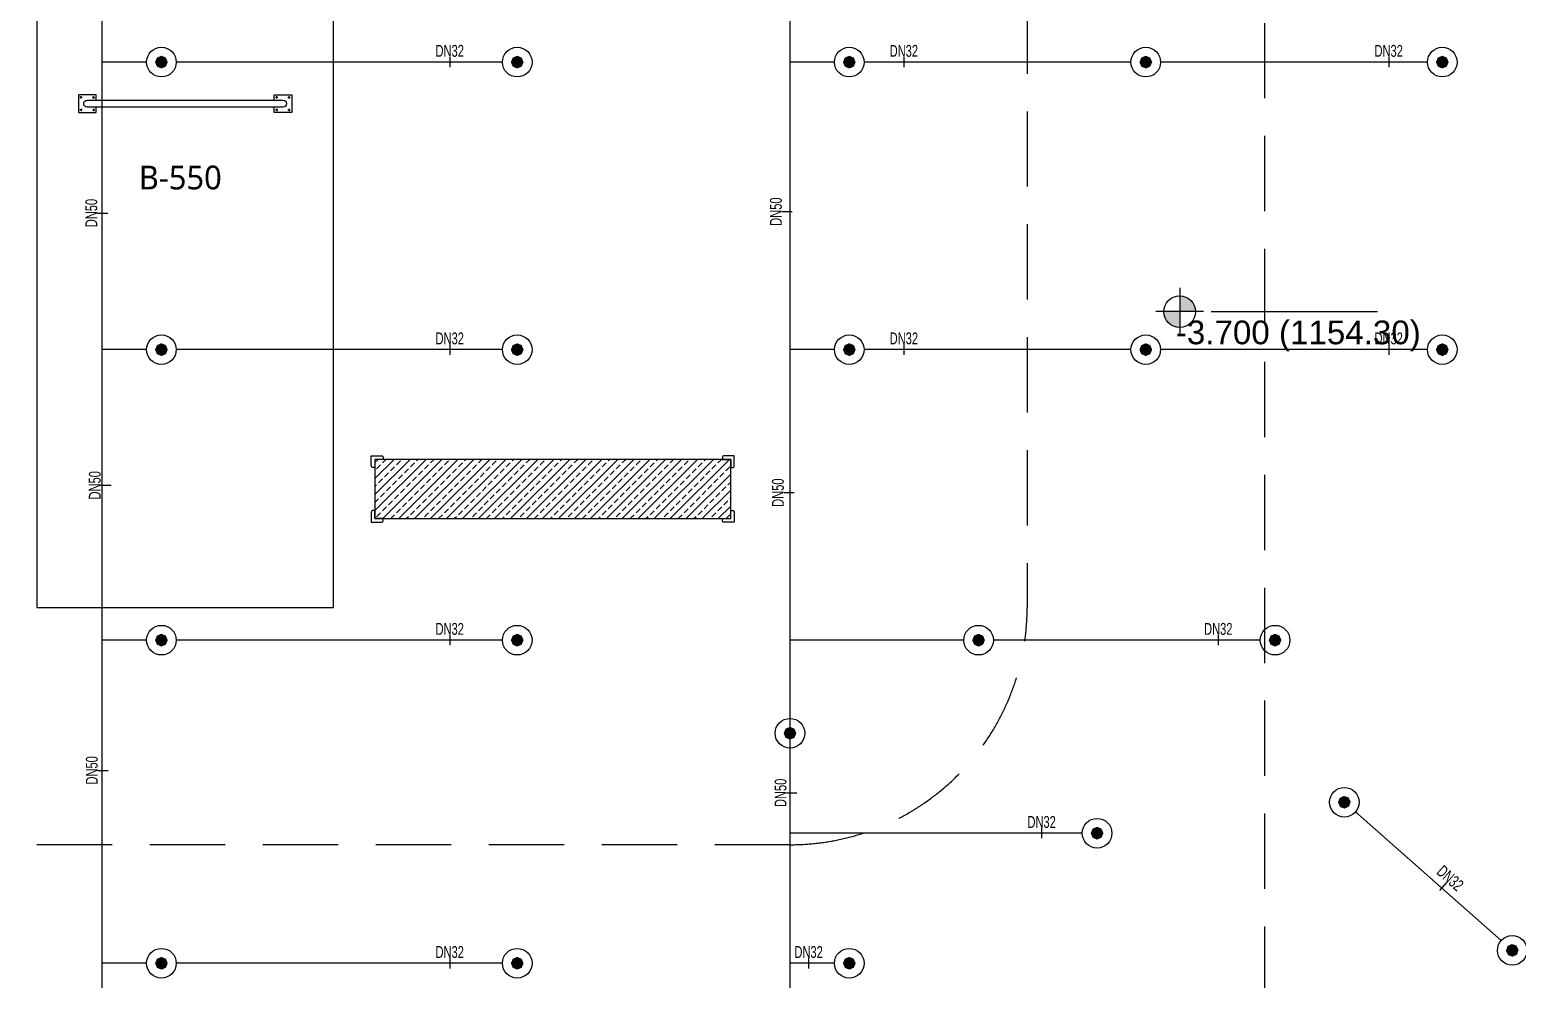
# Model space of a CAD drawing. Header units: millimetres. Extents: x -379292 to 1221486, y 92049 to 447512.
# Drawn here: x 403218 to 415760, y 156684 to 164692 of the extents above; entities that cross this region are included whole.
import ezdxf
from ezdxf.enums import TextEntityAlignment as Align

# ---------------------------------------------------------------- set-up
doc = ezdxf.new("R2010")
doc.units = ezdxf.units.MM
doc.linetypes.add('HIDDEN', pattern=[9.525, 6.35, -3.175])
for name, color, linetype in [('-M-YNGN-BORUID', 7, 'Continuous'), ('-M-YNGN-BORUUZUN', 7, 'Continuous'), ('-M-YNGN-BORUYUK', 7, 'Continuous'), ('-M-YNGN-SPR-YUK', 7, 'Continuous'), ('-M-YNGN-ZON6-CAP-', 7, 'Continuous'), ('-M-YNGN-ZON6-SPR-', 7, 'Continuous'), ('05_HATCH CONCRETE', 141, 'Continuous'), ('05_PLAN LEVEL', 2, 'Continuous'), ('05_SYMBOL', 2, 'Continuous'), ('202-A-Y-MahalAd', 141, 'Continuous')]:
    doc.layers.add(name, color=color, linetype=linetype)
doc.layers.add('-M-YNGN-SPR-CAPCIZGI', color=188, linetype='Continuous', plot=False)
doc.layers.add('-M-YNGN-ZON6', color=2, linetype='SP', lineweight=30)
doc.styles.add('CIZGI', font='tahoma.ttf', dxfattribs={"width": 0.8, "oblique": 20})
doc.styles.add('HCAD', font='HCAD.SHX', dxfattribs={"width": 0.8, "height": 0.2})
doc.styles.add('PIPESIZE', font='hcad.shx', dxfattribs={"width": 0.8})
doc.styles.add('SPR-NOT', font='romans.shx')
doc.styles.get("Standard").update_dxf_attribs({"font": 'segoeuil.ttf'})
doc.styles.add('YAZI-3', font='arial.ttf', dxfattribs={"height": 3})
doc.linetypes.add('SP', pattern='A,2,-0.1,["SP",CIZGI,S=0.14,R=0.2,X=0,Y=-0.07],-0.255', length=2.355)

# ---------------------------------------------------------------- blocks, each defined once
blk = doc.blocks.new('202_Vida')
at = {"color": 0, "linetype": 'ByBlock', "ltscale": 0.2}
for points in [[(1, 0), (-1, 0)], [(0, 1), (0, -1)]]:
    blk.add_lwpolyline(points, dxfattribs=at)
at = {"color": 0, "linetype": 'ByBlock'}
for radius in [0.42, 0.23, 0.155]:
    blk.add_circle((0, 0), radius, dxfattribs=at)
blk = doc.blocks.new('202_Stoper')
at = {"color": 0, "linetype": 'ByBlock'}
for points in [[(-750, -30), (-750, -75), (-900, -75), (-900, 75), (-750, 75), (-750, 30)], [(750, -30), (750, -75), (900, -75), (900, 75), (750, 75), (750, 30)]]:
    blk.add_lwpolyline(points, dxfattribs=at)
blk.add_lwpolyline([(825, -30, 1), (825, 30), (-825, 30, 1), (-825, -30)], format="xyb", close=True, dxfattribs=at)
at = {"color": 0, "linetype": 'ByBlock', "yscale": 10, "zscale": 10, "rotation": 180}
for p, xscale in [((-877, 53), -10), ((-772, 53), 10), ((772, 53), -10), ((877, 53), 10)]:
    blk.add_blockref('202_Vida', p, dxfattribs=dict(at, xscale=xscale))
at = {"color": 0, "linetype": 'ByBlock', "yscale": 10, "zscale": 10}
for p, xscale in [((-877, -52), 10), ((-772, -52), -10), ((772, -52), 10), ((877, -52), -10)]:
    blk.add_blockref('202_Vida', p, dxfattribs=dict(at, xscale=xscale))
blk = doc.blocks.new('202_Mahalblok')
at = {"color": 0, "linetype": 'ByBlock', "flags": 128}
blk.add_lwpolyline([(0, 0), (0, 5000), (2500, 5000), (2500, 0)], close=True, dxfattribs=at)
at = {"color": 252}
blk.add_blockref('202_Stoper', (1250, 750), dxfattribs=at)
at = {"color": 0, "linetype": 'ByBlock', "ltscale": 25}
blk.add_attdef('MAHALNO', text='', height=200, dxfattribs=at).set_placement((1209, 1390), align=Align.BOTTOM_CENTER)
blk = doc.blocks.new('PLAN KOT IKILI')
at = {"layer": '05_PLAN LEVEL'}
h = blk.add_hatch(color=2, dxfattribs=at)
h.paths.add_polyline_path([(0, 2), (0, 0), (2, 0, 0.414214)])
h.paths.add_polyline_path([(0, 0), (-2, 0, 0.414214), (0, -2)])
at = {"layer": '05_PLAN LEVEL', "color": 2}
for p, q in [((0, 3), (0, -3)), ((3, 0), (-3, 0)), ((4, 0), (25, 0))]:
    blk.add_line(p, q, dxfattribs=at)
blk.add_circle((0, 0), 2, dxfattribs=at)
at = {"layer": '05_PLAN LEVEL', "style": 'YAZI-3'}
for tag, p in [('BITMISKOT', (15, 3)), ('KABAKOT', (15, -3))]:
    blk.add_attdef(tag, text='', height=3, dxfattribs=at).set_placement(p, align=Align.MIDDLE)
blk = doc.blocks.new('bariyer')
at = {"color": 8, "ltscale": 25}
blk.add_lwpolyline([(0, -70), (15, -70, 0.414214), (30, -55), (30, 30), (-55, 30, 0.414214), (-70, 15), (-70, 0), (0, 0)], format="xyb", close=True, dxfattribs=at)
blk = doc.blocks.new('OtoParkBodrumKatMimari')
at = {"layer": '05_HATCH CONCRETE'}
h = blk.add_hatch(dxfattribs=at)
h.set_pattern_fill('ANSI33', color=8, scale=15, angle=180, style=0)
h.set_pattern_definition([(225, (905000, -3e-07), (67.351921, -67.351921), []), (225, (904932.65, -3e-07), (67.351921, -67.351921), [47.625, -23.8125])])
h.paths.add_polyline_path([(128000, 60250), (125000, 60250), (125000, 59750), (128000, 59750)])
at = {"color": 5}
blk.add_lwpolyline([(128000, 60250), (125000, 60250), (125000, 59750), (128000, 59750)], close=True, dxfattribs=at)
at = {"layer": '05_SYMBOL', "color": 252, "linetype": 'HIDDEN', "ltscale": 100}
for points in [[(132500, 166800), (132500, 53048)], [(130500, 68900), (130500, 59000)], [(128500, 57000), (19400, 57000)]]:
    blk.add_lwpolyline(points, dxfattribs=at)
blk.add_lwpolyline([(128500, 57000, 0.414214), (130500, 59000)], format="xyb", dxfattribs=at)
at = {"layer": '05_PLAN LEVEL'}
ref = blk.add_blockref('PLAN KOT IKILI', (131786, 61496), dxfattribs=dict(at, xscale=66.66666666666666, yscale=66.66666666666666, zscale=66.66666666666666))
ref.add_attrib('KABAKOT', '-3.700 (1154.30)', dxfattribs={"height": 200, "style": 'YAZI-3'}).set_placement((132786, 61296), align=Align.MIDDLE)
at = {"layer": '05_SYMBOL', "color": 8, "xscale": -1}
blk.add_blockref('bariyer', (125000, 60250), dxfattribs=at)
at = {"layer": '05_SYMBOL', "color": 8}
blk.add_blockref('bariyer', (128000, 60250), dxfattribs=at)
at = {"layer": '05_SYMBOL', "color": 8, "rotation": 180}
blk.add_blockref('bariyer', (125000, 59750), dxfattribs=at)
at = {"layer": '05_SYMBOL', "color": 8, "xscale": -1, "rotation": 180}
blk.add_blockref('bariyer', (128000, 59750), dxfattribs=at)
at = {"layer": '202-A-Y-MahalAd', "color": 8, "ltscale": 25}
ref = blk.add_blockref('202_Mahalblok', (122150, 64000), dxfattribs=dict(at, xscale=-1, rotation=180))
ref.add_attrib('MAHALNO', 'B-550', dxfattribs={"layer": '0', "color": 0, "linetype": 'ByBlock', "ltscale": 25, "height": 200}).set_placement((123359, 62467), align=Align.BOTTOM_CENTER)
blk = doc.blocks.new('SP-C-UP-12')
at = {"ltscale": 10}
blk.add_line((0, 0), (0, 0), dxfattribs=at)
at = {"color": 1, "linetype": 'Continuous'}
blk.add_circle((0, 0), 12.5, dxfattribs=at)
at = {"ltscale": 10}
for points in [[(-5.4, 0), (-3.8, 3.8), (-3.8, -3.8), (0, 5.4)], [(-3.8, -3.8), (0, 5.4), (0, -5.4), (3.8, 3.8)], [(0, -5.4), (3.8, 3.8), (3.8, -3.8), (5.4, 0)]]:
    blk.add_solid(points, dxfattribs=at)
at = {"layer": '-M-YNGN-SPR-YUK', "style": 'SPR-NOT', "width": 0.5, "flags": 9}
for tag, p in [('YUK', (0, 17.8)), ('CAP', (0, 14.4)), ('TIP', (0.2, 10.8))]:
    blk.add_attdef(tag, text='', height=2.5, dxfattribs=at).set_placement(p, align=Align.MIDDLE_CENTER)
blk = doc.blocks.new('SPRKL100')
at = {"layer": '-M-YNGN-SPR-CAPCIZGI'}
blk.add_line((0, 0.43), (0, -0.43), dxfattribs=at)
at = {"layer": '-M-YNGN-BORUID', "color": 0, "style": 'HCAD', "width": 0.8, "flags": 1}
blk.add_attdef('DIC', text='', height=0.4, dxfattribs=at).set_placement((0, -1.69), align=Align.CENTER)
at = {"layer": '-M-YNGN-BORUUZUN', "color": 0, "style": 'HCAD', "width": 0.7}
blk.add_attdef('BOY', text='', height=0.8, dxfattribs=at).set_placement((0, -1.08), align=Align.CENTER)
at = {"layer": '-M-YNGN-BORUYUK', "color": 6, "style": 'PIPESIZE', "width": 0.8}
blk.add_attdef('YUK', text='', height=0.5, dxfattribs=at).set_placement((0, 1.87), align=Align.CENTER)
at = {"color": 0, "style": 'PIPESIZE', "width": 0.7}
blk.add_attdef('CAP', text='', height=1, dxfattribs=at).set_placement((0, 0.45), align=Align.CENTER)
blk = doc.blocks.new('A$C69E8D8A3')
at = {"layer": '-M-YNGN-ZON6', "ltscale": 500}
for p, q in [((3184, 4936.9), (3184, 6524.4)), ((3764, 6524.4), (3764, 5278)), ((3221.5, 6224.4), (3184, 6224.4)), ((3521.5, 6224.4), (3246.5, 6224.4)), ((3801.5, 6224.4), (3764, 6224.4)), ((4051.5, 6224.4), (3826.5, 6224.4)), ((4301.5, 6224.4), (4076.5, 6224.4)), ((3221.5, 5981.9), (3184, 5981.9)), ((3521.5, 5981.9), (3246.5, 5981.9)), ((3801.5, 5981.9), (3764, 5981.9)), ((4051.5, 5981.9), (3826.5, 5981.9)), ((4301.5, 5981.9), (4076.5, 5981.9)), ((3221.5, 5736.9), (3184, 5736.9)), ((3521.5, 5736.9), (3246.5, 5736.9)), ((3910.5, 5736.9), (3764, 5736.9)), ((4160.5, 5736.9), (3935.5, 5736.9)), ((4363.6, 5483.6), (4240.8, 5592)), ((4010.4, 5574.1), (3764, 5574.1)), ((3221.5, 5464.4), (3184, 5464.4)), ((3521.5, 5464.4), (3246.5, 5464.4)), ((3801.5, 5464.4), (3764, 5464.4))]:
    blk.add_line(p, q, dxfattribs=at)
at = {"layer": '-M-YNGN-ZON6-CAP-'}
ref = blk.add_blockref('SPRKL100', (3477.1, 6224.4), dxfattribs=dict(at, xscale=10, yscale=10, zscale=10))
ref.add_attrib('CAP', 'DN32', dxfattribs={"layer": '0', "color": 0, "height": 10, "style": 'PIPESIZE', "width": 0.7}).set_placement((3477.1, 6228.9), align=Align.CENTER)
ref = blk.add_blockref('SPRKL100', (3860, 6224.4), dxfattribs=dict(at, xscale=10, yscale=10, zscale=10))
ref.add_attrib('CAP', 'DN32', dxfattribs={"layer": '0', "color": 0, "height": 10, "style": 'PIPESIZE', "width": 0.7}).set_placement((3860, 6228.9), align=Align.CENTER)
ref = blk.add_blockref('SPRKL100', (4268.8, 6224.4), dxfattribs=dict(at, xscale=10, yscale=10, zscale=10))
ref.add_attrib('CAP', 'DN32', dxfattribs={"layer": '0', "color": 0, "height": 10, "style": 'PIPESIZE', "width": 0.7}).set_placement((4268.8, 6228.9), align=Align.CENTER)
ref = blk.add_blockref('SPRKL100', (3184.4, 6097.1), dxfattribs=dict(at, xscale=10.00000000000001, yscale=10.00000000000001, zscale=10.00000000000001, rotation=90))
ref.add_attrib('CAP', 'DN50', dxfattribs={"layer": '0', "color": 0, "height": 10, "rotation": 90, "style": 'PIPESIZE', "width": 0.7}).set_placement((3179.9, 6097.1), align=Align.CENTER)
ref = blk.add_blockref('SPRKL100', (3761.6, 6098.3), dxfattribs=dict(at, xscale=10.00000000000001, yscale=10.00000000000001, zscale=10.00000000000001, rotation=90))
ref.add_attrib('CAP', 'DN50', dxfattribs={"layer": '0', "color": 0, "height": 10, "rotation": 90, "style": 'PIPESIZE', "width": 0.7}).set_placement((3757.1, 6098.3), align=Align.CENTER)
ref = blk.add_blockref('SPRKL100', (3477.1, 5981.9), dxfattribs=dict(at, xscale=10, yscale=10, zscale=10))
ref.add_attrib('CAP', 'DN32', dxfattribs={"layer": '0', "color": 0, "height": 10, "style": 'PIPESIZE', "width": 0.7}).set_placement((3477.1, 5986.4), align=Align.CENTER)
ref = blk.add_blockref('SPRKL100', (3860, 5981.9), dxfattribs=dict(at, xscale=10, yscale=10, zscale=10))
ref.add_attrib('CAP', 'DN32', dxfattribs={"layer": '0', "color": 0, "height": 10, "style": 'PIPESIZE', "width": 0.7}).set_placement((3860, 5986.4), align=Align.CENTER)
ref = blk.add_blockref('SPRKL100', (4268.8, 5981.9), dxfattribs=dict(at, xscale=10, yscale=10, zscale=10))
ref.add_attrib('CAP', 'DN32', dxfattribs={"layer": '0', "color": 0, "height": 10, "style": 'PIPESIZE', "width": 0.7}).set_placement((4268.8, 5986.4), align=Align.CENTER)
ref = blk.add_blockref('SPRKL100', (3187.3, 5867.5), dxfattribs=dict(at, xscale=10.00000000000001, yscale=10.00000000000001, zscale=10.00000000000001, rotation=90))
ref.add_attrib('CAP', 'DN50', dxfattribs={"layer": '0', "color": 0, "height": 10, "rotation": 90, "style": 'PIPESIZE', "width": 0.7}).set_placement((3182.8, 5867.5), align=Align.CENTER)
ref = blk.add_blockref('SPRKL100', (3763.3, 5861.3), dxfattribs=dict(at, xscale=10.00000000000001, yscale=10.00000000000001, zscale=10.00000000000001, rotation=90))
ref.add_attrib('CAP', 'DN50', dxfattribs={"layer": '0', "color": 0, "height": 10, "rotation": 90, "style": 'PIPESIZE', "width": 0.7}).set_placement((3758.8, 5861.3), align=Align.CENTER)
ref = blk.add_blockref('SPRKL100', (3477.1, 5736.9), dxfattribs=dict(at, xscale=10, yscale=10, zscale=10))
ref.add_attrib('CAP', 'DN32', dxfattribs={"layer": '0', "color": 0, "height": 10, "style": 'PIPESIZE', "width": 0.7}).set_placement((3477.1, 5741.4), align=Align.CENTER)
ref = blk.add_blockref('SPRKL100', (4125.1, 5736.9), dxfattribs=dict(at, xscale=10, yscale=10, zscale=10))
ref.add_attrib('CAP', 'DN32', dxfattribs={"layer": '0', "color": 0, "height": 10, "style": 'PIPESIZE', "width": 0.7}).set_placement((4125.1, 5741.4), align=Align.CENTER)
ref = blk.add_blockref('SPRKL100', (3184.8, 5627.1), dxfattribs=dict(at, xscale=10.00000000000001, yscale=10.00000000000001, zscale=10.00000000000001, rotation=90))
ref.add_attrib('CAP', 'DN50', dxfattribs={"layer": '0', "color": 0, "height": 10, "rotation": 90, "style": 'PIPESIZE', "width": 0.7}).set_placement((3180.3, 5627.1), align=Align.CENTER)
ref = blk.add_blockref('SPRKL100', (3765.5, 5608.1), dxfattribs=dict(at, xscale=10.00000000000001, yscale=10.00000000000001, zscale=10.00000000000001, rotation=90))
ref.add_attrib('CAP', 'DN50', dxfattribs={"layer": '0', "color": 0, "height": 10, "rotation": 90, "style": 'PIPESIZE', "width": 0.7}).set_placement((3761, 5608.1), align=Align.CENTER)
ref = blk.add_blockref('SPRKL100', (3976.2, 5574.1), dxfattribs=dict(at, xscale=10, yscale=10, zscale=10))
ref.add_attrib('CAP', 'DN32', dxfattribs={"layer": '0', "color": 0, "height": 10, "style": 'PIPESIZE', "width": 0.7}).set_placement((3976.2, 5578.6), align=Align.CENTER)
ref = blk.add_blockref('SPRKL100', (4314.4, 5529.1), dxfattribs=dict(at, xscale=10, yscale=10, zscale=10, rotation=318.5663252255652))
ref.add_attrib('CAP', 'DN32', dxfattribs={"layer": '0', "color": 0, "height": 10, "rotation": 318.5663, "style": 'PIPESIZE', "width": 0.7}).set_placement((4317.4, 5532.5), align=Align.CENTER)
ref = blk.add_blockref('SPRKL100', (3477.1, 5464.4), dxfattribs=dict(at, xscale=10, yscale=10, zscale=10))
ref.add_attrib('CAP', 'DN32', dxfattribs={"layer": '0', "color": 0, "height": 10, "style": 'PIPESIZE', "width": 0.7}).set_placement((3477.1, 5468.9), align=Align.CENTER)
ref = blk.add_blockref('SPRKL100', (3779.7, 5464.4), dxfattribs=dict(at, xscale=10, yscale=10, zscale=10))
ref.add_attrib('CAP', 'DN32', dxfattribs={"layer": '0', "color": 0, "height": 10, "style": 'PIPESIZE', "width": 0.7}).set_placement((3779.7, 5468.9), align=Align.CENTER)
at = {"layer": '-M-YNGN-ZON6-SPR-'}
for p, rotation in [((3234, 6224.4), 180), ((3534, 6224.4), 180), ((3814, 6224.4), 180), ((4064, 6224.4), 180), ((4314, 6224.4), 180), ((3234, 5981.9), 180), ((3534, 5981.9), 180), ((3814, 5981.9), 180), ((4064, 5981.9), 180), ((4314, 5981.9), 180), ((3234, 5736.9), 180), ((3534, 5736.9), 180), ((3923, 5736.9), 180), ((4173, 5736.9), 180), ((3764, 5658.4), 180), ((4231.4, 5600.2), 138.5663252255651), ((4022.9, 5574.1), 180), ((4373, 5475.3), 138.5663252255651), ((3234, 5464.4), 180), ((3534, 5464.4), 180), ((3814, 5464.4), 180)]:
    blk.add_blockref('SP-C-UP-12', p, dxfattribs=dict(at, rotation=rotation))

msp = doc.modelspace()

# ---------------------------------------------------------------- block references
at = {"color": 8}
msp.add_blockref('OtoParkBodrumKatMimari', (281127.6, 100818.8), dxfattribs=at)

# ---------------------------------------------------------------- next in the draw order: block references
at = {"layer": '-M-YNGN-ZON6', "ltscale": 25, "xscale": 10, "yscale": 10, "zscale": 10}
msp.add_blockref('A$C69E8D8A3', (371987.7, 102175), dxfattribs=at)

doc.saveas('drawing.dxf')
